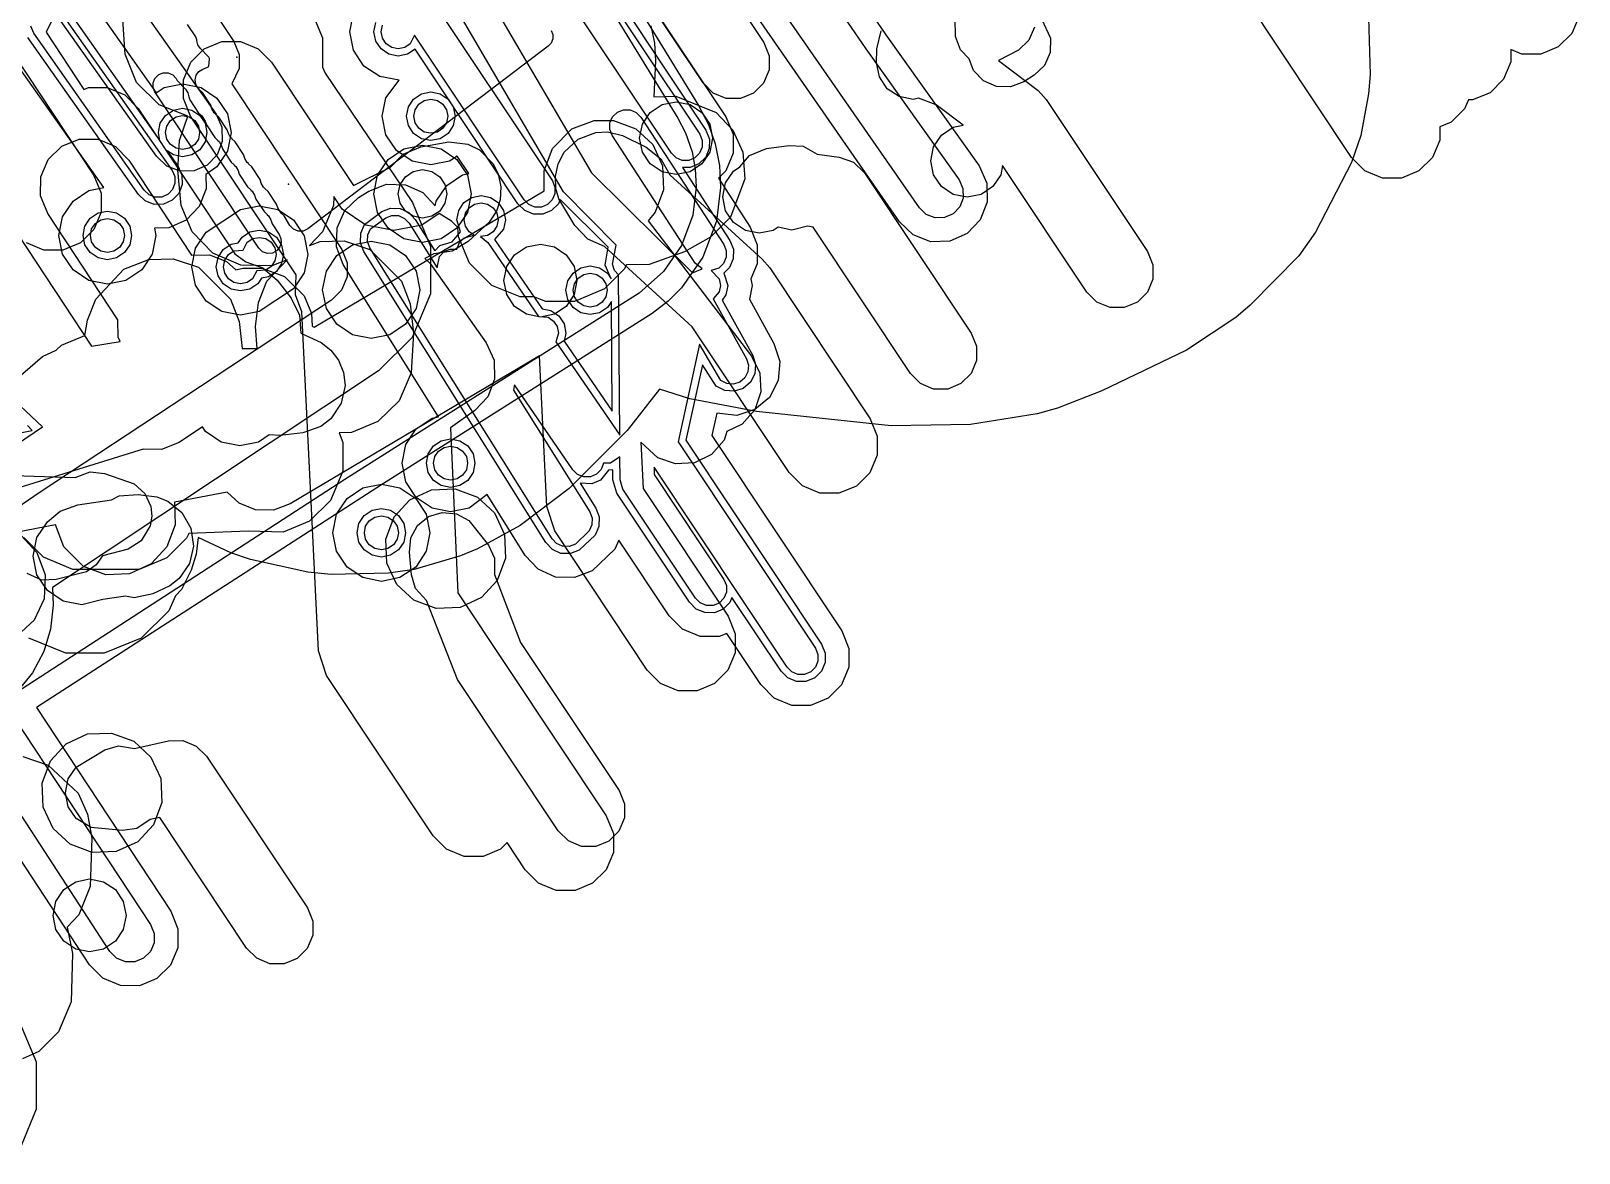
# Model space of a CAD drawing. Header units: metres. Extents: x 8738 to 9560, y -8972 to -7699.
# Drawn here: x 9422.5 to 9486.2, y -7887.2 to -7841.1 of the extents above; entities that cross this region are included whole.
import ezdxf

# ---------------------------------------------------------------- set-up
doc = ezdxf.new("R2010")
doc.units = ezdxf.units.M
for name, color, linetype in [('AI_GREENING_EXCLUSIONS', 1, 'Continuous'), ('AI_GREENING_LAWN', 82, 'Continuous'), ('AI_GREENING_REJECTED', 6, 'Continuous')]:
    doc.layers.add(name, color=color, linetype=linetype)

msp = doc.modelspace()

# ---------------------------------------------------------------- linework, layer by layer
at = {"layer": 'AI_GREENING_EXCLUSIONS'}
for points in [[(9438.194, -7826.849), (9449.129, -7844.655), (9449.449, -7845.267), (9449.712, -7846.039), (9449.848, -7846.746), (9449.887, -7847.501), (9449.745, -7848.644), (9449.278, -7849.898), (9448.542, -7850.97), (9447.531, -7851.856), (9435.418, -7859.533), (9421.355, -7868.644), (9427.42, -7877.845), (9427.567, -7878.207), (9427.564, -7878.597), (9427.413, -7878.956), (9427.135, -7879.23), (9426.774, -7879.378), (9426.384, -7879.375), (9426.024, -7879.223), (9425.75, -7878.946), (9419.433, -7869.271)], [(9439.757, -7827.47), (9449.982, -7844.133), (9450.386, -7844.918), (9450.66, -7845.713), (9450.838, -7846.604), (9450.887, -7847.504), (9450.713, -7848.893), (9450.156, -7850.378), (9449.28, -7851.645), (9448.732, -7852.192), (9448.069, -7852.699), (9436.977, -7859.723), (9422.726, -7868.907), (9428.255, -7877.295), (9428.549, -7878.018), (9428.544, -7878.798), (9428.241, -7879.517), (9427.685, -7880.065), (9426.963, -7880.36), (9426.182, -7880.355), (9425.463, -7880.051), (9424.915, -7879.496), (9417.25, -7867.836)], [(9422.239, -7831.271), (9424.044, -7830.529), (9425.994, -7830.535), (9427.795, -7831.287), (9429.17, -7832.67), (9433.764, -7839.568), (9434.501, -7841.354), (9434.504, -7842.556), (9434.609, -7842.804), (9438.206, -7848.131), (9438.948, -7849.935), (9438.942, -7851.886), (9438.19, -7853.686), (9436.807, -7855.062), (9423.386, -7863.974), (9423.407, -7864.697), (9423.308, -7865.685), (9423.026, -7866.61), (9422.557, -7867.486), (9421.943, -7868.232)], [(9411.331, -7842.719), (9424.175, -7834.186), (9424.716, -7833.964), (9425.302, -7833.966), (9425.842, -7834.191), (9426.254, -7834.606), (9430.848, -7841.504), (9431.069, -7842.04), (9431.071, -7842.62), (9430.763, -7843.248), (9435.29, -7850.067), (9435.513, -7850.608), (9435.511, -7851.193), (9435.286, -7851.733), (9434.871, -7852.146), (9422.873, -7860.053), (9419.456, -7862.382)], [(9448.26, -7834.927), (9452.663, -7841.547), (9452.886, -7842.088), (9452.884, -7842.673), (9452.659, -7843.213), (9452.245, -7843.626), (9451.703, -7843.849), (9451.118, -7843.848), (9450.578, -7843.623), (9450.165, -7843.208), (9446.047, -7837.017)], [(9425.197, -7836.941), (9423.129, -7841.115), (9424.681, -7843.473), (9424.861, -7843.399), (9425.641, -7843.401), (9426.361, -7843.701), (9426.912, -7844.254), (9430.891, -7850.235), (9431.338, -7850.571), (9432.05, -7850.813), (9432.637, -7851.327), (9433.207, -7852.067), (9433.552, -7852.767), (9433.602, -7853.511), (9434.443, -7853.894), (9434.841, -7854.203), (9435.159, -7854.618), (9435.364, -7855.118), (9435.364, -7855.118), (9435.427, -7855.654), (9435.275, -7856.382), (9434.841, -7857.031), (9434.426, -7857.349), (9433.687, -7857.6), (9432.761, -7857.722), (9432.306, -7857.692), (9431.865, -7857.986), (9431.1, -7858.138), (9430.335, -7857.986), (9429.686, -7857.552), (9429.56, -7857.365), (9428.594, -7858.007), (9427.868, -7858.294), (9427.116, -7858.282), (9421.602, -7859.999)], [(9445.907, -7836.779), (9451.109, -7844.6), (9451.406, -7845.321), (9451.405, -7846.102), (9451.104, -7846.822), (9450.795, -7847.13), (9452.11, -7849.147), (9452.4, -7849.872), (9452.391, -7850.652), (9452.129, -7851.264), (9452.184, -7851.541), (9452.072, -7852.103), (9453.085, -7853.934), (9453.323, -7854.678), (9453.257, -7855.455), (9452.899, -7856.149), (9452.303, -7856.652), (9451.56, -7856.89), (9450.727, -7856.796), (9450.526, -7857.713), (9455.874, -7865.753), (9456.171, -7866.475), (9456.169, -7867.255), (9455.869, -7867.976), (9455.316, -7868.526), (9454.594, -7868.823), (9453.814, -7868.822), (9453.094, -7868.522), (9452.543, -7867.969), (9451.141, -7865.86), (9450.826, -7865.989), (9450.046, -7865.988), (9449.326, -7865.688), (9448.775, -7865.135), (9446.704, -7862.02), (9446.536, -7862.393), (9445.603, -7863.288), (9444.873, -7863.565), (9444.093, -7863.542), (9443.382, -7863.221), (9442.847, -7862.653), (9441.275, -7860.141), (9440.54, -7860.703), (9439.775, -7860.855), (9439.01, -7860.703), (9438.361, -7860.269), (9437.927, -7859.62), (9437.775, -7858.855), (9437.927, -7858.09), (9438.361, -7857.441), (9439.01, -7857.007), (9439.28, -7856.953), (9435.353, -7850.678), (9435.076, -7849.948), (9435.099, -7849.168), (9435.419, -7848.456), (9435.987, -7847.921), (9436.411, -7847.656), (9437.141, -7847.379), (9437.921, -7847.402), (9438.632, -7847.722), (9439.144, -7848.266), (9439.182, -7848.075), (9439.616, -7847.426), (9440.265, -7846.992), (9440.52, -7846.941), (9440.039, -7846.218), (9439.725, -7846.428), (9438.96, -7846.58), (9438.195, -7846.428), (9437.546, -7845.994), (9437.112, -7845.345), (9436.96, -7844.58), (9437.112, -7843.815), (9437.655, -7843.093), (9436.855, -7842.948), (9436.206, -7842.514), (9435.772, -7841.865), (9435.62, -7841.1), (9435.772, -7840.335)], [(9445.074, -7837.333), (9450.276, -7845.154), (9450.425, -7845.515), (9450.424, -7845.905), (9450.274, -7846.265), (9449.998, -7846.54), (9449.637, -7846.689), (9449.314, -7846.688), (9451.272, -7849.693), (9451.417, -7850.055), (9451.412, -7850.445), (9451.259, -7850.804), (9451.024, -7851.033), (9451.184, -7851.541), (9451.108, -7851.924), (9450.956, -7852.151), (9452.21, -7854.418), (9452.329, -7854.79), (9452.296, -7855.179), (9452.117, -7855.525), (9451.819, -7855.777), (9451.448, -7855.896), (9451.059, -7855.863), (9450.712, -7855.684), (9450.139, -7854.806), (9449.458, -7857.914), (9455.041, -7866.307), (9455.19, -7866.668), (9455.189, -7867.058), (9455.039, -7867.418), (9454.762, -7867.694), (9454.401, -7867.842), (9454.011, -7867.841), (9453.651, -7867.691), (9453.376, -7867.415), (9451.356, -7864.379), (9451.271, -7864.584), (9450.994, -7864.86), (9450.633, -7865.008), (9450.243, -7865.007), (9449.883, -7864.857), (9449.608, -7864.581), (9446.62, -7860.089), (9446.452, -7859.543), (9446.449, -7859.129), (9446.275, -7859.144), (9445.95, -7859.555), (9445.591, -7859.708), (9445.113, -7859.678), (9445.755, -7860.703), (9445.893, -7861.067), (9445.881, -7861.457), (9445.721, -7861.813), (9445.072, -7862.44), (9444.708, -7862.579), (9444.318, -7862.567), (9443.962, -7862.407), (9443.694, -7862.123), (9436.2, -7850.147), (9436.062, -7849.782), (9436.074, -7849.392), (9436.234, -7849.036), (9436.941, -7848.504), (9437.306, -7848.365), (9437.696, -7848.377), (9438.052, -7848.537), (9438.32, -7848.821), (9439.129, -7850.115), (9439.335, -7849.904), (9439.835, -7849.749), (9440.178, -7849.331), (9440.03, -7848.84), (9440.106, -7848.457), (9440.323, -7848.133), (9440.647, -7847.916), (9441.03, -7847.84), (9441.413, -7847.916), (9441.737, -7848.133), (9441.954, -7848.457), (9442.03, -7848.84), (9441.954, -7849.223), (9441.585, -7849.649), (9443.542, -7852.504), (9443.903, -7852.576), (9444.227, -7852.793), (9444.444, -7853.117), (9444.52, -7853.5), (9444.454, -7853.834), (9446.43, -7856.718), (9446.395, -7852.196), (9446.227, -7852.447), (9445.903, -7852.664), (9445.52, -7852.74), (9445.137, -7852.664), (9444.813, -7852.447), (9444.596, -7852.123), (9444.52, -7851.74), (9444.596, -7851.357), (9444.813, -7851.033), (9445.137, -7850.816), (9445.52, -7850.74), (9445.903, -7850.816), (9446.227, -7851.033), (9446.388, -7851.273), (9446.14, -7850.701), (9446.258, -7849.972), (9444.286, -7848.005), (9444.21, -7848.187), (9443.934, -7848.462), (9443.573, -7848.611), (9443.183, -7848.61), (9442.823, -7848.46), (9442.547, -7848.183), (9438.313, -7841.817), (9438.003, -7842.024), (9437.62, -7842.1), (9437.237, -7842.024), (9436.913, -7841.807), (9436.696, -7841.483), (9436.62, -7841.1), (9436.696, -7840.717)], [(9444.825, -7837.499), (9450.027, -7845.32), (9450.131, -7845.572), (9450.13, -7845.846), (9450.025, -7846.098), (9449.831, -7846.29), (9449.579, -7846.394), (9449.306, -7846.394), (9449.054, -7846.289), (9448.861, -7846.095), (9443.835, -7838.54)], [(9454.982, -7837.284), (9457.684, -7841.233), (9461.526, -7846.625), (9461.841, -7847.339), (9461.859, -7848.119), (9461.577, -7848.846), (9461.037, -7849.41), (9460.323, -7849.725), (9459.543, -7849.743), (9458.816, -7849.461), (9458.252, -7848.921), (9451.402, -7839.043)], [(9440.426, -7838.113), (9445.578, -7846.907), (9449.732, -7851.017), (9450.124, -7850.853), (9449.847, -7850.621), (9446.433, -7845.381), (9446.332, -7845.128), (9446.335, -7844.854), (9446.443, -7844.603), (9446.638, -7844.412), (9446.891, -7844.311), (9447.165, -7844.314), (9447.416, -7844.422), (9447.607, -7844.617), (9451.021, -7849.857), (9451.122, -7850.11), (9451.119, -7850.384), (9451.011, -7850.635), (9450.816, -7850.826), (9450.5, -7850.926), (9450.831, -7851.273), (9450.884, -7851.541), (9450.831, -7851.809), (9450.585, -7852.099), (9451.948, -7854.563), (9452.031, -7854.824), (9452.008, -7855.096), (9451.883, -7855.338), (9451.674, -7855.515), (9451.414, -7855.598), (9451.142, -7855.575), (9450.899, -7855.45), (9450.016, -7853.964), (9449.138, -7857.974), (9454.791, -7866.473), (9454.895, -7866.726), (9454.895, -7866.999), (9454.79, -7867.251), (9454.596, -7867.444), (9454.344, -7867.548), (9454.07, -7867.547), (9453.818, -7867.442), (9453.626, -7867.249), (9448.148, -7859.014), (9448.151, -7859.321), (9451.023, -7863.639), (9451.127, -7863.892), (9451.127, -7864.165), (9451.022, -7864.417), (9450.828, -7864.61), (9450.576, -7864.714), (9450.302, -7864.713), (9450.05, -7864.608), (9449.858, -7864.415), (9446.87, -7859.922), (9446.752, -7859.54), (9446.745, -7858.598), (9446.354, -7858.849), (9446.073, -7858.849), (9445.971, -7859.112), (9445.78, -7859.307), (9445.529, -7859.415), (9445.256, -7859.418), (9445.003, -7859.316), (9444.807, -7859.125), (9442.408, -7855.625), (9442.363, -7855.848), (9445.5, -7860.862), (9445.597, -7861.117), (9445.589, -7861.39), (9445.477, -7861.639), (9444.913, -7862.186), (9444.658, -7862.283), (9444.385, -7862.275), (9444.136, -7862.163), (9443.949, -7861.964), (9436.455, -7849.988), (9436.358, -7849.733), (9436.366, -7849.46), (9436.478, -7849.21), (9437.101, -7848.758), (9437.356, -7848.661), (9437.629, -7848.669), (9437.878, -7848.781), (9438.065, -7848.98), (9439.215, -7850.817), (9439.314, -7850.347), (9439.505, -7850.151), (9439.756, -7850.044), (9440.037, -7850.044), (9440.139, -7849.781), (9440.33, -7849.586), (9440.747, -7849.476), (9440.535, -7849.335), (9440.383, -7849.108), (9440.33, -7848.84), (9440.383, -7848.572), (9440.535, -7848.345), (9440.762, -7848.193), (9441.03, -7848.14), (9441.298, -7848.193), (9441.525, -7848.345), (9441.677, -7848.572), (9441.73, -7848.84), (9441.677, -7849.108), (9441.525, -7849.335), (9441.298, -7849.487), (9441.002, -7849.534), (9441.303, -7849.768), (9443.398, -7852.824), (9443.788, -7852.853), (9444.015, -7853.005), (9444.167, -7853.232), (9444.22, -7853.5), (9444.106, -7853.858), (9446.738, -7857.697), (9446.686, -7851.105), (9446.525, -7850.921), (9446.438, -7850.662), (9446.593, -7849.881), (9444.416, -7847.693), (9438.655, -7837.822)], [(9454.154, -7837.845), (9456.866, -7841.807), (9460.708, -7847.199), (9460.865, -7847.556), (9460.874, -7847.946), (9460.733, -7848.31), (9460.463, -7848.592), (9460.106, -7848.749), (9459.716, -7848.758), (9459.352, -7848.617), (9459.07, -7848.347), (9452.231, -7838.484)], [(9425.95, -7838.583), (9430.118, -7844.499), (9430.355, -7845.034), (9430.37, -7845.619), (9430.159, -7846.165), (9429.756, -7846.589), (9429.221, -7846.826), (9428.636, -7846.841), (9428.09, -7846.63), (9427.666, -7846.227), (9423.115, -7839.769)], [(9477.531, -7839.587), (9477.628, -7842.855), (9477.563, -7843.661), (9477.247, -7845.374), (9476.866, -7846.488), (9475.383, -7849.355), (9474.688, -7850.316), (9472.689, -7852.356), (9472.093, -7852.857), (9470.061, -7854.198), (9466.588, -7855.879), (9464.753, -7856.598), (9463.917, -7856.825), (9461.172, -7857.259), (9457.905, -7857.314), (9452.372, -7856.728), (9449.625, -7856.214), (9448.371, -7855.816), (9447.042, -7857.513), (9444.656, -7859.9), (9442.638, -7861.423), (9440.887, -7862.379), (9440.182, -7862.662), (9438.268, -7863.226), (9437.222, -7863.388), (9434.855, -7863.437), (9433.902, -7863.343), (9431.533, -7862.815), (9430.723, -7862.542), (9429.376, -7861.919), (9429.306, -7862.602), (9429.094, -7863.257), (9428.701, -7864.047), (9428.452, -7864.314), (9428.18, -7864.927), (9427.036, -7866.05), (9425.514, -7866.67), (9423.93, -7866.67), (9422.408, -7866.05)], [(9438.765, -7839.427), (9443.963, -7847.242), (9444.067, -7847.494), (9444.066, -7847.767), (9443.961, -7848.02), (9443.768, -7848.212), (9443.515, -7848.316), (9443.242, -7848.316), (9442.99, -7848.211), (9442.797, -7848.017), (9438.292, -7841.243), (9438.115, -7841.595), (9437.888, -7841.747), (9437.62, -7841.8), (9437.352, -7841.747), (9437.125, -7841.595), (9436.973, -7841.368), (9436.92, -7841.1), (9436.973, -7840.832)], [(9486.226, -7840.454), (9485.926, -7841.175), (9485.373, -7841.725), (9484.652, -7842.022), (9483.871, -7842.021), (9483.419, -7841.832), (9483.418, -7842.338), (9483.118, -7843.058), (9482.565, -7843.609), (9481.843, -7843.906), (9481.67, -7843.906), (9481.515, -7844.277), (9480.962, -7844.827), (9480.491, -7845.021), (9480.49, -7845.557), (9480.19, -7846.277), (9479.637, -7846.828), (9478.915, -7847.125), (9478.135, -7847.123), (9477.415, -7846.823), (9476.864, -7846.27), (9472.477, -7839.674)], [(9421.658, -7855.609), (9422.968, -7854.46), (9423.532, -7854.204), (9423.752, -7854.002), (9424.722, -7853.596), (9424.824, -7852.975), (9425.164, -7852.1), (9426.324, -7850.878), (9427.354, -7850.47), (9428.348, -7850.444), (9429.398, -7850.796), (9430.708, -7852.101), (9431.069, -7853.03), (9431.199, -7854.134), (9431.813, -7854.134), (9431.739, -7853.235), (9431.869, -7852.237), (9432.208, -7851.362), (9433.043, -7850.483), (9432.411, -7850.73), (9431.142, -7850.713), (9429.991, -7850.215), (9429.136, -7849.338), (9428.683, -7848.254), (9428.55, -7846.801), (9428.618, -7845.579), (9428.956, -7844.58), (9427.771, -7844.11), (9426.849, -7843.188), (9426.379, -7842.023), (9426.251, -7840.204)], [(9425.399, -7840.429), (9427.649, -7843.621), (9427.978, -7843.401), (9428.743, -7843.249), (9429.508, -7843.401), (9430.157, -7843.835), (9430.591, -7844.484), (9430.743, -7845.249), (9430.591, -7846.014), (9430.157, -7846.663), (9429.694, -7846.973), (9429.708, -7847.56), (9429.428, -7848.289), (9428.89, -7848.854), (9428.176, -7849.17), (9427.585, -7849.185), (9427.644, -7849.484), (9427.492, -7850.249), (9427.058, -7850.898), (9426.409, -7851.332), (9425.644, -7851.484), (9424.879, -7851.332), (9424.23, -7850.898), (9423.796, -7850.249), (9423.644, -7849.484), (9423.796, -7848.719), (9424.23, -7848.07), (9424.879, -7847.636), (9425.498, -7847.513), (9421.552, -7841.913)], [(9448.017, -7840.856), (9448.172, -7841.575), (9448.211, -7842.292), (9448.134, -7843.78), (9449.046, -7843.755), (9450.712, -7844.421), (9451.395, -7845.145), (9451.804, -7846.051), (9451.886, -7847.156), (9451.291, -7848.733), (9450.472, -7849.56), (9449.402, -7850.154), (9447.947, -7850.68), (9447.014, -7850.697), (9446.922, -7850.877), (9446.112, -7851.687), (9444.88, -7852.202), (9443.692, -7852.202), (9443.203, -7852.015), (9442.633, -7852.015), (9441.468, -7851.545), (9440.546, -7850.623), (9440.093, -7849.539), (9440.076, -7849.161), (9439.811, -7848.897), (9439.299, -7848.578), (9438.583, -7849.056), (9437.435, -7849.285), (9436.287, -7849.056), (9435.314, -7848.406), (9434.968, -7847.888), (9434.951, -7848.254), (9434.498, -7849.338), (9433.96, -7849.898), (9434.398, -7849.733), (9435.392, -7849.706), (9436.442, -7850.058), (9437.752, -7851.363), (9438.113, -7852.292), (9438.246, -7853.509), (9438.152, -7855.135), (9437.654, -7856.286), (9436.777, -7857.141), (9435.693, -7857.594), (9435.187, -7857.611), (9435.334, -7857.999), (9435.334, -7859.187), (9434.828, -7860.397), (9433.961, -7861.246), (9432.877, -7861.699), (9431.453, -7861.659), (9428.997, -7861.752), (9428.906, -7861.935), (9428.095, -7862.745), (9426.955, -7863.237), (9424.229, -7863.229), (9423.019, -7862.723), (9422.208, -7861.913)], [(9424.293, -7840.595), (9427.81, -7845.586), (9427.743, -7845.249), (9427.819, -7844.866), (9428.036, -7844.542), (9428.36, -7844.325), (9428.743, -7844.249), (9429.126, -7844.325), (9429.45, -7844.542), (9429.667, -7844.866), (9429.743, -7845.249), (9429.667, -7845.632), (9429.45, -7845.956), (9429.126, -7846.173), (9428.743, -7846.249), (9428.36, -7846.173), (9428.102, -7846.001), (9428.555, -7846.643), (9428.713, -7847), (9428.723, -7847.39), (9428.583, -7847.754), (9428.314, -7848.036), (9427.957, -7848.195), (9427.567, -7848.204), (9427.203, -7848.064), (9426.92, -7847.795), (9422.369, -7841.337)], [(9423.961, -7840.645), (9428.31, -7846.816), (9428.421, -7847.065), (9428.427, -7847.338), (9428.329, -7847.593), (9428.141, -7847.791), (9427.891, -7847.902), (9427.618, -7847.909), (9427.363, -7847.811), (9427.165, -7847.622), (9422.615, -7841.164), (9422.494, -7840.865)], [(9463.811, -7840.917), (9463.574, -7841.452), (9463.151, -7841.856), (9462.324, -7842.28), (9463.955, -7843.52), (9464.296, -7843.884), (9468.464, -7850.15), (9468.687, -7850.692), (9468.685, -7851.277), (9468.46, -7851.817), (9468.046, -7852.23), (9467.504, -7852.453), (9466.919, -7852.452), (9466.379, -7852.227), (9465.966, -7851.812), (9462.499, -7846.6), (9462.422, -7846.988), (9462.097, -7847.474), (9461.61, -7847.799), (9461.036, -7847.913), (9460.462, -7847.799), (9459.976, -7847.474), (9459.65, -7846.988), (9459.65, -7846.988), (9459.536, -7846.413), (9459.65, -7845.839), (9459.976, -7845.353), (9460.462, -7845.028), (9460.873, -7844.946), (9459.766, -7844.104), (9459.038, -7843.84), (9458.812, -7843.885), (9458.238, -7843.771), (9457.751, -7843.446), (9457.426, -7842.959), (9457.312, -7842.385), (9457.326, -7841.805), (9457.5, -7841.063)], [(9464.102, -7840.574), (9464.469, -7841.366), (9464.455, -7841.951), (9464.218, -7842.486), (9463.795, -7842.89), (9463.372, -7843.158), (9462.826, -7843.369), (9462.241, -7843.355), (9461.706, -7843.118), (9461.302, -7842.694), (9461.119, -7842.219), (9460.767, -7841.849), (9460.556, -7841.303), (9460.549, -7840.555)], [(9421.187, -7841.148), (9425.093, -7847.021), (9425.391, -7847.743), (9425.389, -7848.523), (9425.089, -7849.243), (9424.536, -7849.794), (9423.814, -7850.091), (9423.034, -7850.089), (9422.314, -7849.789)], [(9421.949, -7849.419), (9424.987, -7854.034), (9426.166, -7853.848), (9426.09, -7853.672), (9426.071, -7852.954), (9423.192, -7848.579), (9422.898, -7847.856), (9422.903, -7847.076), (9423.207, -7846.357), (9423.763, -7845.809), (9424.486, -7845.516), (9425.266, -7845.521), (9425.985, -7845.825), (9426.533, -7846.38), (9429.108, -7850.292), (9429.848, -7850.282), (9430.555, -7850.553), (9430.935, -7850.905), (9431.225, -7850.826), (9432.017, -7850.826), (9432.934, -7851.167), (9433.74, -7851.973), (9434.042, -7852.696), (9434.081, -7853.223), (9434.164, -7853.257), (9443.628, -7847.645), (9443.622, -7846.82), (9443.963, -7845.903), (9444.769, -7845.097), (9445.686, -7844.756), (9446.478, -7844.756), (9447.395, -7845.097), (9448.094, -7845.744), (9448.503, -7846.626), (9448.542, -7847.612), (9448.201, -7848.529), (9447.902, -7848.88), (9452.156, -7854.445), (9452.499, -7855.145), (9452.549, -7855.924), (9452.297, -7856.662), (9451.781, -7857.248), (9451.151, -7857.558), (9451.032, -7857.907), (9450.517, -7858.494), (9449.817, -7858.838), (9449.038, -7858.888), (9448.299, -7858.637), (9447.608, -7857.985), (9447.698, -7859.892), (9451.197, -7865.152), (9451.494, -7865.874), (9451.493, -7866.654), (9451.192, -7867.374), (9450.64, -7867.925), (9449.918, -7868.222), (9449.138, -7868.221), (9448.417, -7867.92), (9447.867, -7867.367), (9444.061, -7861.646), (9443.729, -7860.633), (9443.436, -7854.444), (9433.164, -7860.535), (9432.477, -7860.786), (9431.746, -7860.774), (9431.067, -7860.5), (9430.578, -7860.042), (9428.404, -7860.459), (9428.431, -7861.386), (9428.09, -7862.303), (9427.443, -7863.002), (9426.561, -7863.411), (9425.575, -7863.45), (9424.658, -7863.109), (9423.852, -7862.303), (9423.513, -7861.396), (9421.881, -7861.708)], [(9421.897, -7858.08), (9422.976, -7857.358), (9421.368, -7855.851)], [(9420.727, -7857.857), (9422.547, -7857.508), (9422.355, -7857.311)], [(9417.554, -7859.228), (9424.315, -7859.438), (9424.943, -7859.218), (9425.525, -7859.28), (9426.749, -7859.708), (9427.181, -7860.103), (9427.428, -7860.634), (9427.47, -7861.037), (9427.403, -7861.436), (9427.032, -7862.051), (9426.502, -7862.393), (9425.441, -7862.664), (9425.178, -7863.041), (9424.791, -7863.32), (9423.537, -7863.649), (9422.952, -7863.664), (9422.343, -7863.396)], [(9422.089, -7861.836), (9422.736, -7862.535), (9423.077, -7863.452), (9423.038, -7864.438), (9422.629, -7865.32), (9421.93, -7865.967)], [(9422.164, -7870.929), (9423.214, -7871.281), (9424.438, -7872.44), (9424.824, -7873.296), (9425.006, -7874.285), (9424.941, -7876.277), (9424.471, -7877.442), (9423.99, -7877.944), (9424.213, -7879.029), (9424.148, -7881.021), (9423.633, -7882.253), (9422.823, -7883.063), (9422.149, -7883.362)], [(9421.956, -7881.688), (9422.708, -7883.488), (9422.714, -7885.439), (9421.972, -7887.244)]]:
    msp.add_lwpolyline(points, dxfattribs=at)
for points in [[(9434.338, -7866.581), (9433.652, -7852.626), (9433.382, -7851.924), (9433.411, -7851.101), (9429.071, -7844.576), (9428.774, -7843.854), (9428.776, -7843.074), (9429.076, -7842.353), (9429.629, -7841.803), (9430.35, -7841.506), (9431.131, -7841.507), (9431.851, -7841.807), (9432.402, -7842.36), (9435.776, -7847.434), (9437.295, -7846.671), (9437.827, -7846.141), (9438.549, -7845.843), (9439.707, -7845.63), (9440.481, -7845.726), (9440.966, -7845.964), (9441.517, -7846.517), (9441.735, -7846.951), (9441.847, -7847.48), (9441.813, -7848.019), (9441.66, -7848.48), (9441.365, -7848.933), (9440.503, -7849.734), (9439.834, -7850.135), (9439.09, -7850.246), (9438.717, -7850.433), (9438.934, -7850.64), (9441.244, -7853.9), (9441.563, -7854.613), (9441.584, -7855.393), (9441.305, -7856.122), (9440.769, -7856.688), (9439.768, -7857.397), (9440.075, -7864.191), (9446.178, -7873.368), (9446.475, -7874.089), (9446.474, -7874.87), (9446.173, -7875.59), (9445.62, -7876.141), (9444.899, -7876.438), (9444.118, -7876.436), (9443.398, -7876.136), (9442.848, -7875.583), (9442.106, -7874.468), (9441.83, -7874.744), (9441.108, -7875.041), (9440.328, -7875.039), (9439.608, -7874.739), (9439.057, -7874.186), (9434.671, -7867.591), (9434.338, -7866.581)], [(9438.96, -7845.58), (9438.577, -7845.504), (9438.253, -7845.287), (9438.036, -7844.963), (9437.96, -7844.58), (9438.036, -7844.197), (9438.253, -7843.873), (9438.577, -7843.656), (9438.96, -7843.58), (9439.343, -7843.656), (9439.667, -7843.873), (9439.884, -7844.197), (9439.96, -7844.58), (9439.884, -7844.963), (9439.667, -7845.287), (9439.343, -7845.504), (9438.96, -7845.58)], [(9438.692, -7845.227), (9438.465, -7845.075), (9438.313, -7844.848), (9438.26, -7844.58), (9438.313, -7844.312), (9438.465, -7844.085), (9438.692, -7843.933), (9438.96, -7843.88), (9439.228, -7843.933), (9439.455, -7844.085), (9439.607, -7844.312), (9439.66, -7844.58), (9439.607, -7844.848), (9439.455, -7845.075), (9439.228, -7845.227), (9438.96, -7845.28), (9438.692, -7845.227)], [(9450.116, -7846.54), (9449.629, -7846.865), (9449.055, -7846.979), (9448.481, -7846.865), (9447.994, -7846.54), (9447.669, -7846.053), (9447.555, -7845.479), (9447.669, -7844.905), (9447.994, -7844.418), (9448.481, -7844.093), (9449.055, -7843.979), (9449.629, -7844.093), (9450.116, -7844.418), (9450.441, -7844.905), (9450.555, -7845.479), (9450.441, -7846.053), (9450.116, -7846.54)], [(9428.248, -7845.744), (9428.096, -7845.517), (9428.043, -7845.249), (9428.096, -7844.981), (9428.248, -7844.754), (9428.475, -7844.602), (9428.743, -7844.549), (9429.011, -7844.602), (9429.238, -7844.754), (9429.39, -7844.981), (9429.443, -7845.249), (9429.39, -7845.517), (9429.238, -7845.744), (9429.011, -7845.896), (9428.743, -7845.949), (9428.475, -7845.896), (9428.248, -7845.744)], [(9444.884, -7849.07), (9444.234, -7847.981), (9444.11, -7847.549), (9444.088, -7847.064), (9444.201, -7846.536), (9444.452, -7846.057), (9445.019, -7845.522), (9445.749, -7845.244), (9446.234, -7845.222), (9446.847, -7845.368), (9447.819, -7845.854), (9448.433, -7846.335), (9448.802, -7846.991), (9452.597, -7850.454), (9452.914, -7850.823), (9457.039, -7857.025), (9457.336, -7857.747), (9457.334, -7858.527), (9457.034, -7859.247), (9456.481, -7859.798), (9455.759, -7860.095), (9454.979, -7860.093), (9454.259, -7859.793), (9453.708, -7859.24), (9449.719, -7853.243), (9446.106, -7849.945), (9445.419, -7849.637), (9444.884, -7849.07)], [(9439.383, -7849.621), (9438.618, -7849.773), (9437.853, -7849.621), (9437.204, -7849.187), (9436.77, -7848.538), (9436.618, -7847.773), (9436.77, -7847.008), (9437.204, -7846.359), (9437.853, -7845.925), (9438.618, -7845.773), (9439.383, -7845.925), (9440.032, -7846.359), (9440.466, -7847.008), (9440.618, -7847.773), (9440.466, -7848.538), (9440.032, -7849.187), (9439.383, -7849.621)], [(9453.261, -7849.142), (9453.056, -7849.279), (9452.482, -7849.393), (9451.908, -7849.279), (9451.421, -7848.954), (9451.096, -7848.467), (9450.982, -7847.893), (9451.096, -7847.319), (9451.421, -7846.832), (9451.678, -7846.661), (9452.073, -7846.2), (9452.778, -7845.907), (9453.703, -7845.78), (9454.287, -7845.815), (9454.87, -7846.134), (9455.769, -7846.256), (9456.364, -7846.47), (9456.817, -7846.911), (9461.2, -7853.501), (9461.423, -7854.043), (9461.422, -7854.628), (9461.197, -7855.168), (9460.782, -7855.581), (9460.241, -7855.804), (9459.655, -7855.803), (9459.115, -7855.578), (9458.702, -7855.163), (9454.695, -7849.138), (9454.469, -7849.107), (9453.822, -7849.261), (9453.261, -7849.142)], [(9439.001, -7848.697), (9438.618, -7848.773), (9438.235, -7848.697), (9437.911, -7848.48), (9437.694, -7848.156), (9437.618, -7847.773), (9437.694, -7847.39), (9437.911, -7847.066), (9438.235, -7846.849), (9438.618, -7846.773), (9439.001, -7846.849), (9439.325, -7847.066), (9439.542, -7847.39), (9439.618, -7847.773), (9439.542, -7848.156), (9439.325, -7848.48), (9439.001, -7848.697)], [(9425.261, -7850.408), (9424.937, -7850.191), (9424.72, -7849.867), (9424.644, -7849.484), (9424.72, -7849.101), (9424.937, -7848.777), (9425.261, -7848.56), (9425.644, -7848.484), (9426.027, -7848.56), (9426.351, -7848.777), (9426.568, -7849.101), (9426.644, -7849.484), (9426.568, -7849.867), (9426.351, -7850.191), (9426.027, -7850.408), (9425.644, -7850.484), (9425.261, -7850.408)], [(9433.743, -7851.027), (9433.309, -7851.676), (9431.89, -7852.617), (9431.125, -7852.769), (9430.36, -7852.617), (9429.711, -7852.183), (9429.277, -7851.534), (9429.125, -7850.769), (9429.277, -7850.004), (9429.711, -7849.355), (9431.13, -7848.414), (9431.895, -7848.262), (9432.66, -7848.414), (9433.309, -7848.848), (9433.743, -7849.497), (9433.895, -7850.262), (9433.743, -7851.027)], [(9425.376, -7850.131), (9425.149, -7849.979), (9424.997, -7849.752), (9424.944, -7849.484), (9424.997, -7849.216), (9425.149, -7848.989), (9425.376, -7848.837), (9425.644, -7848.784), (9425.912, -7848.837), (9426.139, -7848.989), (9426.291, -7849.216), (9426.344, -7849.484), (9426.291, -7849.752), (9426.139, -7849.979), (9425.912, -7850.131), (9425.644, -7850.184), (9425.376, -7850.131)], [(9432.602, -7850.969), (9432.278, -7851.186), (9431.987, -7851.244), (9431.832, -7851.476), (9431.508, -7851.693), (9431.125, -7851.769), (9430.742, -7851.693), (9430.418, -7851.476), (9430.201, -7851.152), (9430.125, -7850.769), (9430.201, -7850.386), (9430.418, -7850.062), (9430.742, -7849.845), (9431.033, -7849.787), (9431.188, -7849.555), (9431.512, -7849.338), (9431.895, -7849.262), (9432.278, -7849.338), (9432.602, -7849.555), (9432.819, -7849.879), (9432.895, -7850.262), (9432.819, -7850.645), (9432.602, -7850.969)], [(9432.542, -7850.53), (9432.39, -7850.757), (9432.163, -7850.909), (9431.791, -7850.941), (9431.62, -7851.264), (9431.393, -7851.416), (9431.125, -7851.469), (9430.857, -7851.416), (9430.63, -7851.264), (9430.478, -7851.037), (9430.425, -7850.769), (9430.478, -7850.501), (9430.63, -7850.274), (9430.857, -7850.122), (9431.229, -7850.09), (9431.4, -7849.767), (9431.627, -7849.615), (9431.895, -7849.562), (9432.163, -7849.615), (9432.39, -7849.767), (9432.542, -7849.994), (9432.595, -7850.262), (9432.542, -7850.53)], [(9438.507, -7851.721), (9438.355, -7852.486), (9437.921, -7853.135), (9437.272, -7853.569), (9436.507, -7853.721), (9435.742, -7853.569), (9435.093, -7853.135), (9434.659, -7852.486), (9434.507, -7851.721), (9434.659, -7850.956), (9435.093, -7850.307), (9435.742, -7849.873), (9436.507, -7849.721), (9437.272, -7849.873), (9437.921, -7850.307), (9438.355, -7850.956), (9438.507, -7851.721)], [(9438.507, -7851.721), (9438.355, -7852.486), (9437.921, -7853.135), (9437.272, -7853.569), (9436.507, -7853.721), (9435.742, -7853.569), (9435.093, -7853.135), (9434.659, -7852.486), (9434.507, -7851.721), (9434.659, -7850.956), (9435.093, -7850.307), (9435.742, -7849.873), (9436.507, -7849.721), (9437.272, -7849.873), (9437.921, -7850.307), (9438.355, -7850.956), (9438.507, -7851.721)], [(9444.856, -7850.766), (9444.97, -7851.34), (9444.856, -7851.914), (9444.531, -7852.401), (9444.044, -7852.726), (9443.47, -7852.84), (9442.896, -7852.726), (9442.409, -7852.401), (9442.084, -7851.914), (9441.97, -7851.34), (9442.084, -7850.766), (9442.409, -7850.279), (9442.896, -7849.954), (9443.47, -7849.84), (9444.044, -7849.954), (9444.531, -7850.279), (9444.856, -7850.766)], [(9445.025, -7852.235), (9444.873, -7852.008), (9444.82, -7851.74), (9444.873, -7851.472), (9445.025, -7851.245), (9445.252, -7851.093), (9445.52, -7851.04), (9445.788, -7851.093), (9446.015, -7851.245), (9446.167, -7851.472), (9446.22, -7851.74), (9446.167, -7852.008), (9446.015, -7852.235), (9445.788, -7852.387), (9445.52, -7852.44), (9445.252, -7852.387), (9445.025, -7852.235)], [(9439.392, -7859.779), (9439.068, -7859.562), (9438.851, -7859.238), (9438.775, -7858.855), (9438.851, -7858.472), (9439.068, -7858.148), (9439.392, -7857.931), (9439.775, -7857.855), (9440.158, -7857.931), (9440.482, -7858.148), (9440.699, -7858.472), (9440.775, -7858.855), (9440.699, -7859.238), (9440.482, -7859.562), (9440.158, -7859.779), (9439.775, -7859.855), (9439.392, -7859.779)], [(9439.28, -7859.35), (9439.128, -7859.123), (9439.075, -7858.855), (9439.128, -7858.587), (9439.28, -7858.36), (9439.507, -7858.208), (9439.775, -7858.155), (9440.043, -7858.208), (9440.27, -7858.36), (9440.422, -7858.587), (9440.475, -7858.855), (9440.422, -7859.123), (9440.27, -7859.35), (9440.043, -7859.502), (9439.775, -7859.555), (9439.507, -7859.502), (9439.28, -7859.35)], [(9436.923, -7863.718), (9436.158, -7863.566), (9435.509, -7863.132), (9435.075, -7862.483), (9434.923, -7861.718), (9435.075, -7860.953), (9435.509, -7860.304), (9436.158, -7859.87), (9436.923, -7859.718), (9437.688, -7859.87), (9438.337, -7860.304), (9438.771, -7860.953), (9438.923, -7861.718), (9438.771, -7862.483), (9438.337, -7863.132), (9437.688, -7863.566), (9436.923, -7863.718)], [(9438.982, -7859.954), (9439.968, -7859.915), (9440.885, -7860.256), (9441.584, -7860.903), (9441.993, -7861.785), (9442.032, -7862.771), (9441.691, -7863.688), (9441.044, -7864.387), (9440.162, -7864.796), (9439.176, -7864.835), (9438.259, -7864.494), (9437.56, -7863.847), (9437.151, -7862.965), (9437.112, -7861.979), (9437.453, -7861.062), (9438.1, -7860.363), (9438.982, -7859.954)], [(9427.683, -7860.245), (9428.135, -7860.419), (9428.715, -7860.885), (9429.085, -7861.53), (9429.194, -7862.266), (9429.026, -7862.99), (9428.605, -7863.603), (9428.222, -7863.902), (9427.516, -7864.226), (9426.753, -7864.39), (9426.394, -7864.324), (9425.455, -7864.463), (9424.588, -7864.683), (9423.823, -7864.531), (9423.174, -7864.097), (9422.74, -7863.448), (9422.588, -7862.683), (9422.74, -7861.918), (9423.174, -7861.269), (9423.696, -7860.832), (9424.431, -7860.57), (9425.809, -7860.367), (9426.132, -7860.202), (9426.91, -7860.139), (9427.683, -7860.245)], [(9427.683, -7860.245), (9428.135, -7860.419), (9428.715, -7860.885), (9429.085, -7861.53), (9429.194, -7862.266), (9429.026, -7862.99), (9428.605, -7863.603), (9428.222, -7863.902), (9427.516, -7864.226), (9426.753, -7864.39), (9426.394, -7864.324), (9425.455, -7864.463), (9424.588, -7864.683), (9423.823, -7864.531), (9423.174, -7864.097), (9422.74, -7863.448), (9422.588, -7862.683), (9422.74, -7861.918), (9423.174, -7861.269), (9423.696, -7860.832), (9424.431, -7860.57), (9425.809, -7860.367), (9426.132, -7860.202), (9426.91, -7860.139), (9427.683, -7860.245)], [(9436.216, -7862.425), (9435.999, -7862.101), (9435.923, -7861.718), (9435.999, -7861.335), (9436.216, -7861.011), (9436.54, -7860.794), (9436.923, -7860.718), (9437.306, -7860.794), (9437.63, -7861.011), (9437.847, -7861.335), (9437.923, -7861.718), (9437.847, -7862.101), (9437.63, -7862.425), (9437.306, -7862.642), (9436.923, -7862.718), (9436.54, -7862.642), (9436.216, -7862.425)], [(9436.428, -7862.213), (9436.276, -7861.986), (9436.223, -7861.718), (9436.276, -7861.45), (9436.428, -7861.223), (9436.655, -7861.071), (9436.923, -7861.018), (9437.191, -7861.071), (9437.418, -7861.223), (9437.57, -7861.45), (9437.623, -7861.718), (9437.57, -7861.986), (9437.418, -7862.213), (9437.191, -7862.365), (9436.923, -7862.418), (9436.655, -7862.365), (9436.428, -7862.213)], [(9439.431, -7860.882), (9440.013, -7860.941), (9440.528, -7861.219), (9441.334, -7862.235), (9441.583, -7862.765), (9441.581, -7863.43), (9442.654, -7866.233), (9446.706, -7872.325), (9446.929, -7872.867), (9446.927, -7873.452), (9446.702, -7873.992), (9446.288, -7874.405), (9445.746, -7874.628), (9445.161, -7874.627), (9444.621, -7874.402), (9444.208, -7873.987), (9440.063, -7867.756), (9438.779, -7864.501), (9438.334, -7864.007), (9438.167, -7863.446), (9438.079, -7862.516), (9438.138, -7861.934), (9438.416, -7861.419), (9438.87, -7861.049), (9439.431, -7860.882)], [(9424.831, -7869.999), (9425.817, -7869.96), (9426.734, -7870.301), (9427.433, -7870.948), (9427.842, -7871.83), (9427.881, -7872.816), (9427.54, -7873.733), (9426.893, -7874.432), (9426.011, -7874.841), (9425.025, -7874.88), (9424.108, -7874.539), (9423.409, -7873.892), (9423, -7873.01), (9422.961, -7872.024), (9423.302, -7871.107), (9423.949, -7870.408), (9424.831, -7869.999)], [(9424.98, -7873.854), (9424.36, -7873.481), (9424.035, -7872.994), (9423.921, -7872.42), (9424.035, -7871.846), (9424.36, -7871.359), (9425.544, -7870.657), (9426.105, -7870.489), (9426.763, -7870.59), (9428.156, -7870.284), (9428.752, -7870.274), (9429.305, -7870.497), (9429.727, -7870.918), (9433.876, -7877.155), (9434.098, -7877.696), (9434.097, -7878.282), (9433.872, -7878.822), (9433.457, -7879.235), (9432.916, -7879.458), (9432.331, -7879.456), (9431.791, -7879.231), (9431.378, -7878.816), (9427.798, -7873.434), (9427.406, -7873.52), (9426.851, -7873.886), (9426.272, -7873.969), (9424.98, -7873.854)], [(9426.301, -7878.041), (9425.976, -7878.528), (9425.489, -7878.853), (9424.915, -7878.967), (9424.341, -7878.853), (9423.854, -7878.528), (9423.529, -7878.041), (9423.415, -7877.467), (9423.529, -7876.893), (9423.854, -7876.406), (9424.341, -7876.081), (9424.915, -7875.967), (9425.489, -7876.081), (9425.976, -7876.406), (9426.301, -7876.893), (9426.415, -7877.467), (9426.301, -7878.041)]]:
    msp.add_lwpolyline(points, close=True, dxfattribs=at)
at = {"layer": 'AI_GREENING_LAWN'}
msp.add_lwpolyline([(9443.916, -7841.047), (9443.978, -7841.217), (9443.976, -7841.398), (9443.91, -7841.567), (9443.788, -7841.701), (9433.89, -7849.213), (9433.702, -7849.302), (9433.494, -7849.306), (9433.302, -7849.225), (9433.16, -7849.073), (9432.924, -7848.681), (9432.795, -7848.564), (9432.655, -7848.348), (9432.605, -7848.194), (9432.261, -7847.674), (9432.126, -7847.551), (9432.131, -7847.546), (9432.071, -7847.498), (9431.979, -7847.332), (9431.928, -7847.175), (9431.585, -7846.655), (9431.45, -7846.532), (9431.454, -7846.527), (9431.395, -7846.479), (9431.303, -7846.313), (9431.251, -7846.156), (9430.908, -7845.636), (9430.773, -7845.513), (9430.777, -7845.508), (9430.718, -7845.46), (9430.626, -7845.294), (9430.575, -7845.136), (9430.231, -7844.617), (9430.096, -7844.494), (9430.101, -7844.489), (9430.041, -7844.441), (9429.949, -7844.274), (9429.898, -7844.117), (9429.555, -7843.598), (9429.42, -7843.475), (9429.425, -7843.469), (9429.373, -7843.427), (9429.281, -7843.263), (9429.256, -7843.077), (9429.301, -7842.894), (9429.411, -7842.742), (9429.57, -7842.64), (9429.772, -7842.56), (9429.806, -7842.538), (9429.819, -7842.5), (9429.855, -7842.249), (9429.851, -7842.196), (9429.824, -7842.151), (9429.465, -7841.777), (9429.371, -7841.639), (9429.328, -7841.478), (9429.324, -7841.431), (9429.283, -7841.317), (9428.938, -7840.799)], dxfattribs=at)
msp.add_lwpolyline([(9430.198, -7845.571), (9430.194, -7845.576), (9430.253, -7845.624), (9430.345, -7845.79), (9430.396, -7845.948), (9430.74, -7846.467), (9430.875, -7846.59), (9430.87, -7846.595), (9430.93, -7846.643), (9431.022, -7846.81), (9431.073, -7846.967), (9431.416, -7847.486), (9431.551, -7847.609), (9431.547, -7847.614), (9431.607, -7847.662), (9431.699, -7847.829), (9431.75, -7847.986), (9432.093, -7848.505), (9432.228, -7848.628), (9432.224, -7848.633), (9432.283, -7848.681), (9432.375, -7848.848), (9432.426, -7849.005), (9432.719, -7849.447), (9432.788, -7849.608), (9432.798, -7849.784), (9432.747, -7849.951), (9432.64, -7850.091), (9432.63, -7850.1), (9432.445, -7850.208), (9432.231, -7850.229), (9432.029, -7850.158), (9431.875, -7850.009), (9427.602, -7843.571), (9427.528, -7843.392), (9427.528, -7843.199), (9427.6, -7843.02), (9427.736, -7842.882), (9427.759, -7842.866), (9427.946, -7842.788), (9428.149, -7842.79), (9428.334, -7842.873), (9428.471, -7843.022), (9428.518, -7843.101), (9428.863, -7843.46), (9428.962, -7843.609), (9429.002, -7843.784), (9429.002, -7843.785), (9429.043, -7843.91), (9429.4, -7844.448), (9429.522, -7844.553), (9429.67, -7844.776), (9429.72, -7844.929), (9430.063, -7845.448), (9430.198, -7845.571)], close=True, dxfattribs=at)
at = {"layer": 'AI_GREENING_REJECTED'}
for p in [(9430.97, -7842.15), (9433.1, -7847.38)]:
    msp.add_point(p, dxfattribs=at)

doc.saveas('drawing.dxf')
